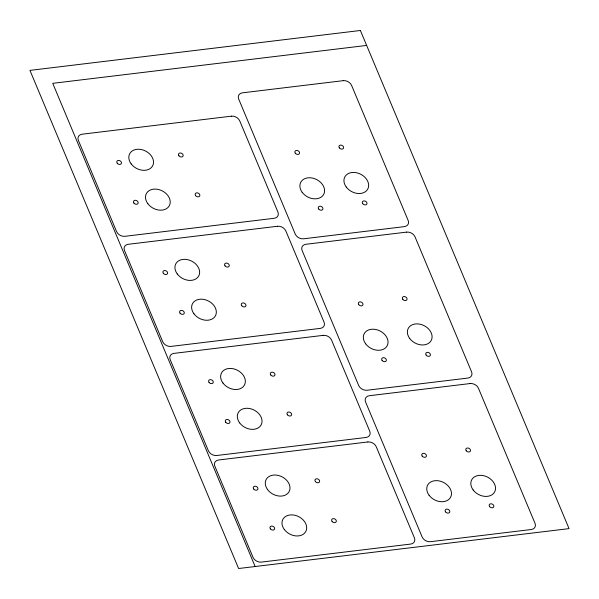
<?xml version="1.0" encoding="UTF-8"?>
<svg xmlns="http://www.w3.org/2000/svg" width="599" height="599" viewBox="0 0 599 599"><rect width="100%" height="100%" fill="white"/><g stroke="black" fill="none" stroke-linecap="round" stroke-linejoin="round"><path stroke-width="0.9" d="M366.648 45.427L52.734 83.328L255.137 566.519M360.388 30.482L29.95 70.383L238.612 568.518L569.05 528.618L360.388 30.482M343.234 80.663L242.453 92.83A6.791 5.129 27.5 0 0 238.687 99.045L295.24 234.052A6.791 5.129 27.5 0 0 303.596 238.799L404.377 226.632A6.791 5.129 27.5 0 0 408.144 220.417L351.591 85.41A6.791 5.129 27.5 0 0 343.234 80.663M231.401 116.176L82.138 134.198A6.791 5.129 27.5 0 0 78.379 140.406L116.565 231.566A6.791 5.129 27.5 0 0 124.914 236.313L274.177 218.291A6.791 5.129 27.5 0 0 277.936 212.083L239.75 120.923A6.791 5.129 27.5 0 0 231.401 116.176M277.517 226.265L128.253 244.287A6.791 5.129 27.5 0 0 124.495 250.494L162.681 341.662A6.791 5.129 27.5 0 0 171.029 346.409L320.293 328.387A6.791 5.129 27.5 0 0 324.052 322.172L285.865 231.012A6.791 5.129 27.5 0 0 277.517 226.265M406.676 232.105L305.887 244.28A6.791 5.129 27.5 0 0 302.128 250.487L358.681 385.494A6.791 5.129 27.5 0 0 367.03 390.241L467.819 378.074A6.791 5.129 27.5 0 0 471.578 371.859L415.025 236.86A6.791 5.129 27.5 0 0 406.676 232.113M323.213 335.358L173.957 353.38A6.791 5.129 27.5 0 0 170.191 359.595L208.377 450.755A6.791 5.129 27.5 0 0 216.733 455.502L365.989 437.48A6.791 5.129 27.5 0 0 369.748 431.265L331.569 340.105A6.791 5.129 27.5 0 0 323.213 335.358M470.11 383.555L369.328 395.722A6.791 5.129 27.5 0 0 365.57 401.936L422.115 536.936A6.791 5.129 27.5 0 0 430.471 541.691L531.253 529.516A6.791 5.129 27.5 0 0 535.019 523.309L478.466 388.302A6.791 5.129 27.5 0 0 470.11 383.555M367.868 441.965L218.613 459.987A6.791 5.129 27.5 0 0 214.846 466.194L253.033 557.355A6.791 5.129 27.5 0 0 261.389 562.102L410.644 544.079A6.791 5.129 27.5 0 0 414.403 537.872L376.224 446.712A6.791 5.129 27.5 0 0 367.868 441.965M315.381 481.551A2.471 1.864 27.5 0 0 319.439 482A2.471 1.864 27.5 0 0 317.051 478.788A2.471 1.864 27.5 0 0 315.381 481.551M332.071 521.4A2.471 1.864 27.5 0 0 336.129 521.849A2.471 1.864 27.5 0 0 333.748 518.637A2.471 1.864 27.5 0 0 332.071 521.4M284.293 529.471A12.976 9.794 27.5 0 0 305.61 531.83A12.976 9.794 27.5 0 0 293.091 514.953A12.976 9.794 27.5 0 0 284.293 529.471M267.603 489.623A12.976 9.794 27.5 0 0 288.913 491.974A12.976 9.794 27.5 0 0 276.401 475.097A12.976 9.794 27.5 0 0 267.603 489.623M270.389 528.85A2.471 1.864 27.5 0 0 274.447 529.299A2.471 1.864 27.5 0 0 272.066 526.087A2.471 1.864 27.5 0 0 270.389 528.85M253.699 489.001A2.471 1.864 27.5 0 0 257.757 489.45A2.471 1.864 27.5 0 0 255.376 486.231A2.471 1.864 27.5 0 0 253.699 489.001M422.183 456.094A2.471 1.864 27.5 0 0 426.241 456.543A2.471 1.864 27.5 0 0 423.852 453.331A2.471 1.864 27.5 0 0 422.183 456.094M466.239 450.777A2.471 1.864 27.5 0 0 470.297 451.227A2.471 1.864 27.5 0 0 467.916 448.007A2.471 1.864 27.5 0 0 466.239 450.777M473.135 489.922A12.976 9.794 27.5 0 0 494.452 492.281A12.976 9.794 27.5 0 0 481.933 475.404A12.976 9.794 27.5 0 0 473.135 489.922M429.079 495.246A12.976 9.794 27.5 0 0 450.396 497.597A12.976 9.794 27.5 0 0 437.876 480.72A12.976 9.794 27.5 0 0 429.079 495.246M489.608 506.567A2.471 1.864 27.5 0 0 493.666 507.016A2.471 1.864 27.5 0 0 491.285 503.804A2.471 1.864 27.5 0 0 489.608 506.567M445.551 511.883A2.471 1.864 27.5 0 0 449.609 512.332A2.471 1.864 27.5 0 0 447.228 509.12A2.471 1.864 27.5 0 0 445.551 511.883M358.741 304.651A2.471 1.864 27.5 0 0 362.799 305.101A2.471 1.864 27.5 0 0 360.418 301.881A2.471 1.864 27.5 0 0 358.741 304.651M402.798 299.328A2.471 1.864 27.5 0 0 406.856 299.777A2.471 1.864 27.5 0 0 404.475 296.565A2.471 1.864 27.5 0 0 402.798 299.328M409.701 338.48A12.976 9.794 27.5 0 0 431.01 340.831A12.976 9.794 27.5 0 0 418.499 323.954A12.976 9.794 27.5 0 0 409.701 338.48M365.637 343.796A12.976 9.794 27.5 0 0 386.954 346.155A12.976 9.794 27.5 0 0 374.435 329.278A12.976 9.794 27.5 0 0 365.637 343.796M426.166 355.125A2.471 1.864 27.5 0 0 430.232 355.566A2.471 1.864 27.5 0 0 427.843 352.354A2.471 1.864 27.5 0 0 426.166 355.125M382.11 360.441A2.471 1.864 27.5 0 0 386.168 360.89A2.471 1.864 27.5 0 0 383.787 357.678A2.471 1.864 27.5 0 0 382.11 360.441M318.675 208.999A2.471 1.864 27.5 0 0 322.734 209.448A2.471 1.864 27.5 0 0 320.345 206.228A2.471 1.864 27.5 0 0 318.675 208.999M362.732 203.675A2.471 1.864 27.5 0 0 366.79 204.124A2.471 1.864 27.5 0 0 364.409 200.912A2.471 1.864 27.5 0 0 362.732 203.675M302.203 192.354A12.976 9.794 27.5 0 0 323.512 194.705A12.976 9.794 27.5 0 0 311.001 177.836A12.976 9.794 27.5 0 0 302.203 192.354M346.259 187.038A12.976 9.794 27.5 0 0 367.569 189.389A12.976 9.794 27.5 0 0 355.057 172.512A12.976 9.794 27.5 0 0 346.259 187.038M339.363 147.886A2.471 1.864 27.5 0 0 343.422 148.335A2.471 1.864 27.5 0 0 341.033 145.123A2.471 1.864 27.5 0 0 339.363 147.886M295.3 153.202A2.471 1.864 27.5 0 0 299.365 153.651A2.471 1.864 27.5 0 0 296.977 150.439A2.471 1.864 27.5 0 0 295.3 153.202M209.044 382.394A2.471 1.864 27.5 0 0 213.102 382.843A2.471 1.864 27.5 0 0 210.721 379.631A2.471 1.864 27.5 0 0 209.044 382.394M225.733 422.25A2.471 1.864 27.5 0 0 229.791 422.692A2.471 1.864 27.5 0 0 227.41 419.48A2.471 1.864 27.5 0 0 225.733 422.25M222.948 383.016A12.976 9.794 27.5 0 0 244.257 385.374A12.976 9.794 27.5 0 0 231.746 368.497A12.976 9.794 27.5 0 0 222.948 383.016M239.637 422.872A12.976 9.794 27.5 0 0 260.954 425.223A12.976 9.794 27.5 0 0 248.435 408.346A12.976 9.794 27.5 0 0 239.637 422.872M287.415 414.8A2.471 1.864 27.5 0 0 291.473 415.249A2.471 1.864 27.5 0 0 289.092 412.03A2.471 1.864 27.5 0 0 287.415 414.8M270.726 374.944A2.471 1.864 27.5 0 0 274.784 375.393A2.471 1.864 27.5 0 0 272.395 372.181A2.471 1.864 27.5 0 0 270.726 374.944M163.34 273.301A2.471 1.864 27.5 0 0 167.406 273.75A2.471 1.864 27.5 0 0 165.017 270.538A2.471 1.864 27.5 0 0 163.34 273.301M180.037 313.15A2.471 1.864 27.5 0 0 184.095 313.599A2.471 1.864 27.5 0 0 181.714 310.387A2.471 1.864 27.5 0 0 180.037 313.15M177.244 273.923A12.976 9.794 27.5 0 0 198.561 276.281A12.976 9.794 27.5 0 0 186.042 259.404A12.976 9.794 27.5 0 0 177.244 273.923M193.941 313.779A12.976 9.794 27.5 0 0 215.251 316.13A12.976 9.794 27.5 0 0 202.739 299.253A12.976 9.794 27.5 0 0 193.941 313.779M241.719 305.707A2.471 1.864 27.5 0 0 245.777 306.156A2.471 1.864 27.5 0 0 243.396 302.937A2.471 1.864 27.5 0 0 241.719 305.707M225.022 265.851A2.471 1.864 27.5 0 0 229.08 266.3A2.471 1.864 27.5 0 0 226.699 263.088A2.471 1.864 27.5 0 0 225.022 265.851M178.906 155.762A2.471 1.864 27.5 0 0 182.965 156.212A2.471 1.864 27.5 0 0 180.584 153A2.471 1.864 27.5 0 0 178.906 155.762M195.603 195.611A2.471 1.864 27.5 0 0 199.662 196.06A2.471 1.864 27.5 0 0 197.281 192.848A2.471 1.864 27.5 0 0 195.603 195.611M147.826 203.682A12.976 9.794 27.5 0 0 169.135 206.041A12.976 9.794 27.5 0 0 156.624 189.164A12.976 9.794 27.5 0 0 147.826 203.682M131.129 163.834A12.976 9.794 27.5 0 0 152.446 166.185A12.976 9.794 27.5 0 0 139.926 149.316A12.976 9.794 27.5 0 0 131.129 163.834M133.921 203.061A2.471 1.864 27.5 0 0 137.98 203.51A2.471 1.864 27.5 0 0 135.599 200.298A2.471 1.864 27.5 0 0 133.921 203.061M117.224 163.213A2.471 1.864 27.5 0 0 121.29 163.662A2.471 1.864 27.5 0 0 118.902 160.442A2.471 1.864 27.5 0 0 117.224 163.213"/></g></svg>
